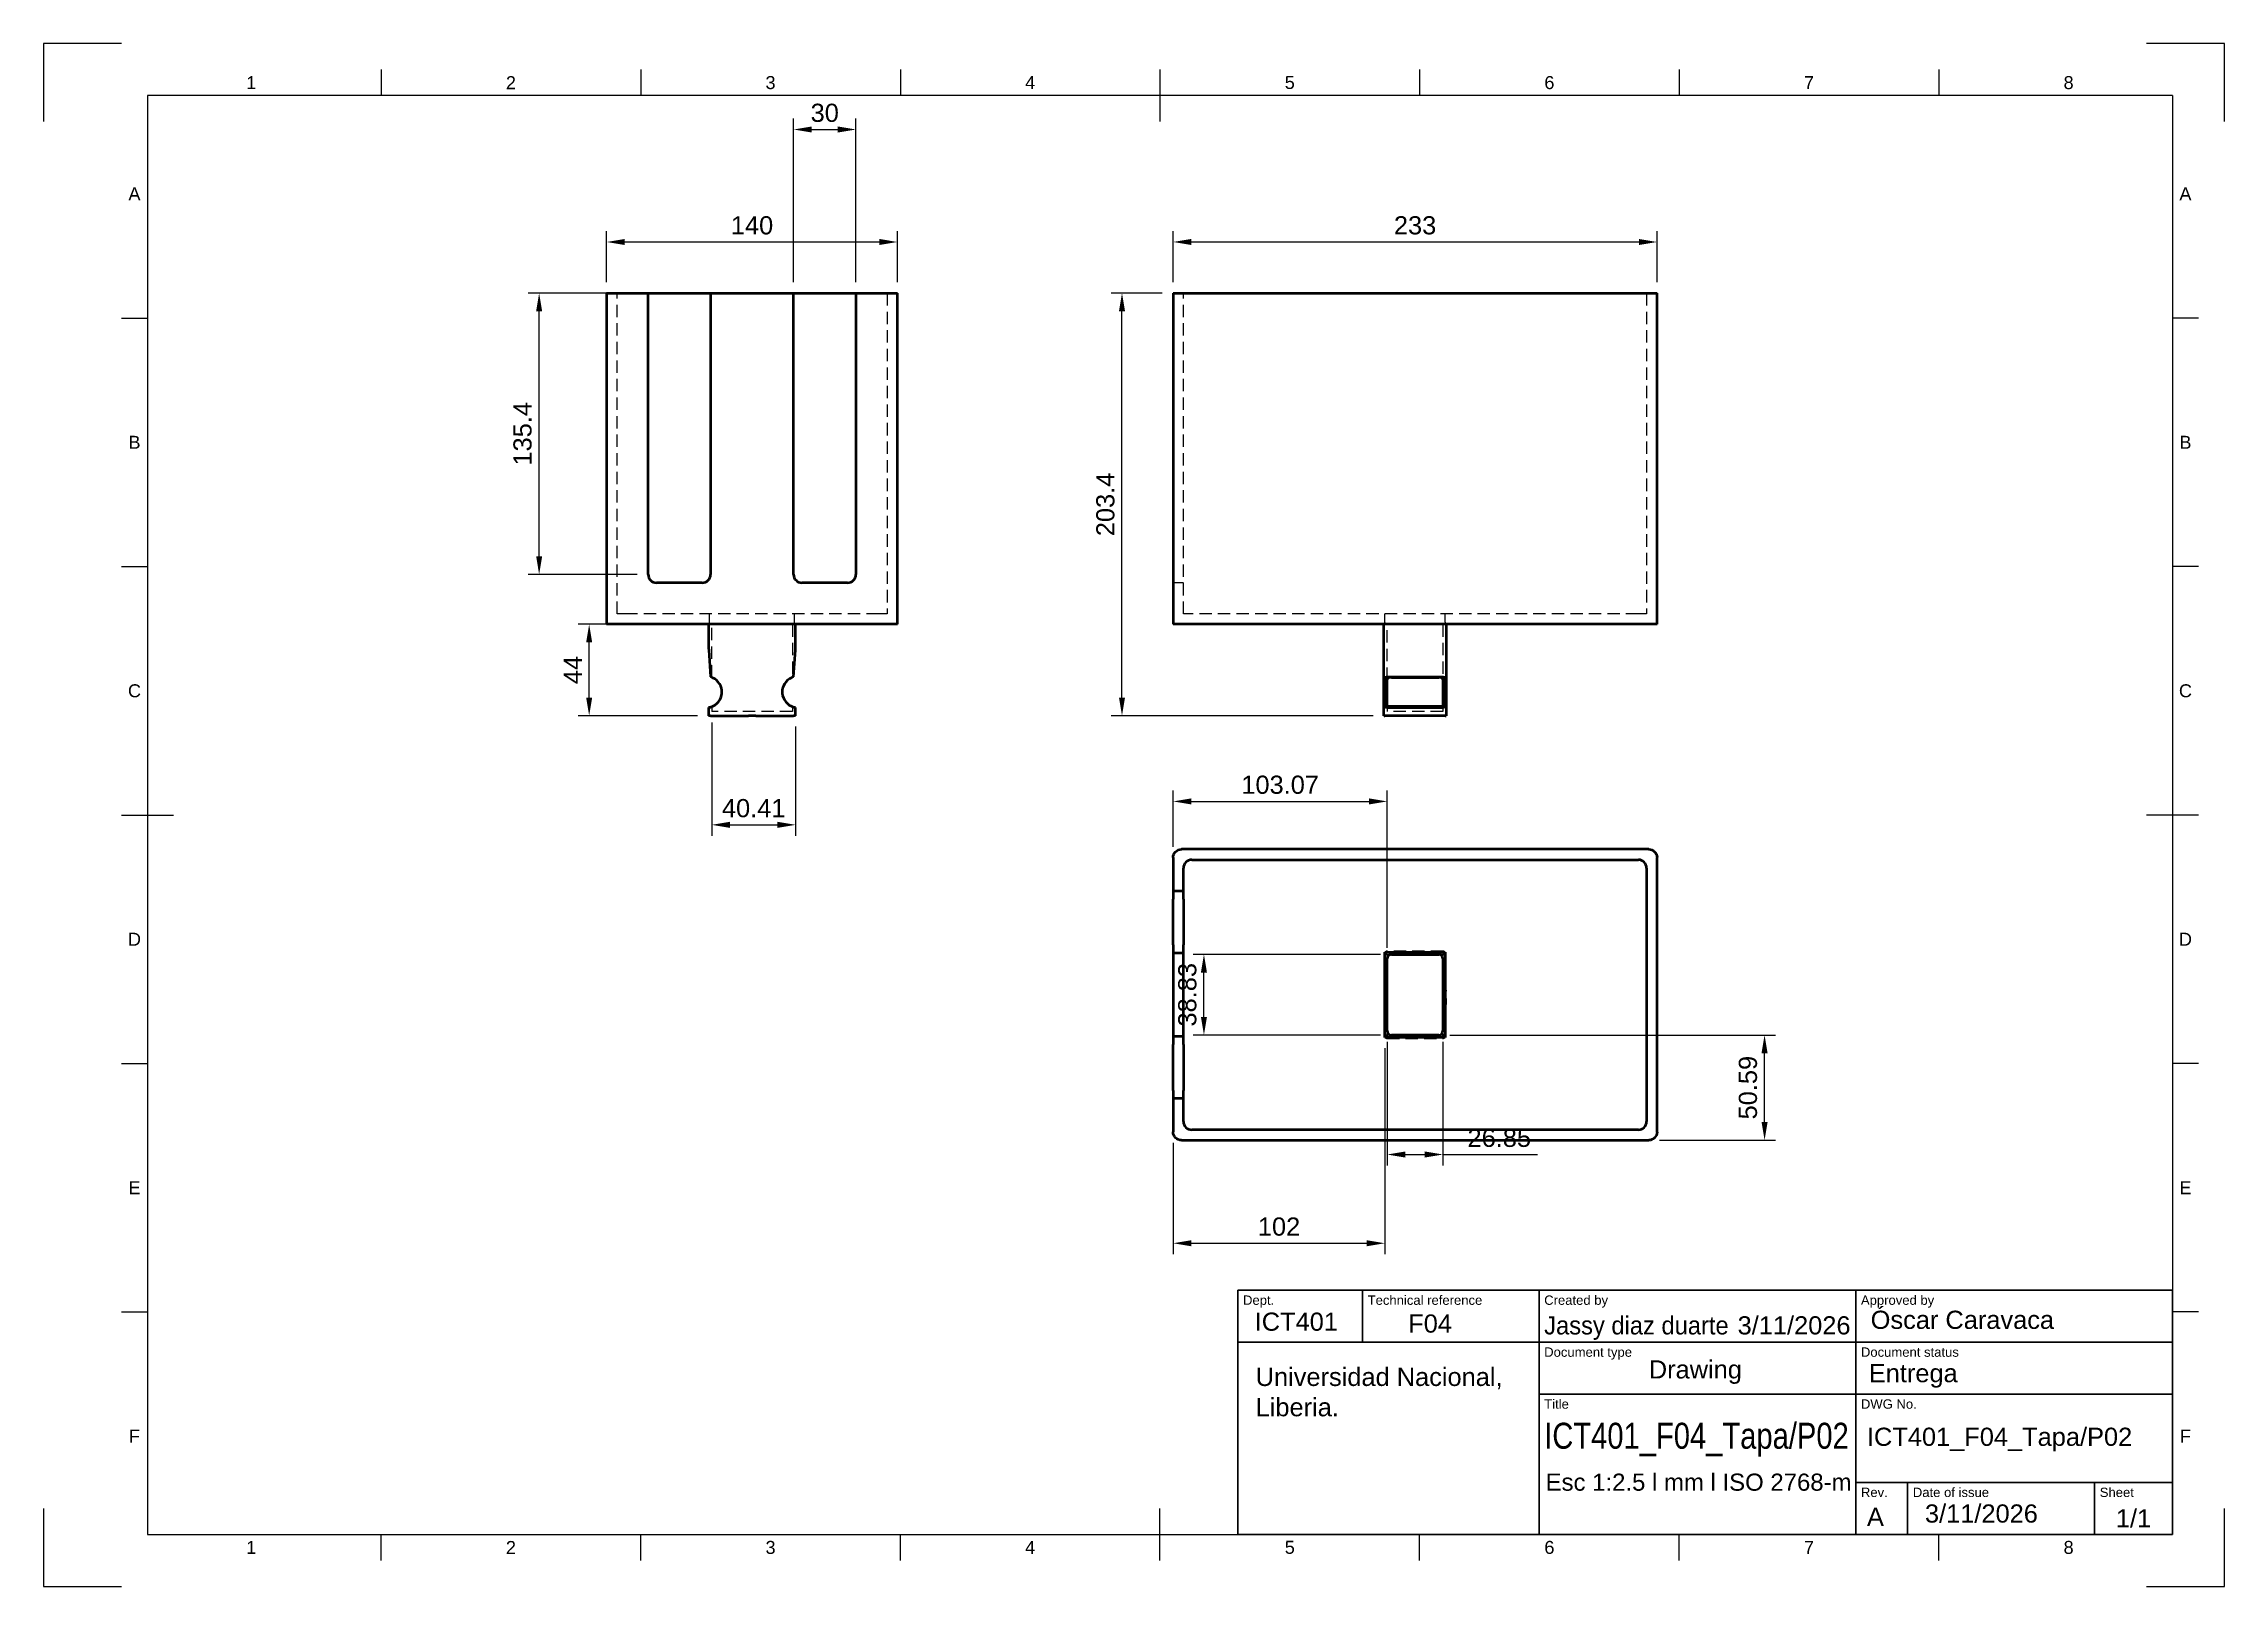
# Model space of a CAD drawing. Header units: millimetres. Extents: x 0 to 420, y 0 to 297.
import ezdxf
from ezdxf.enums import TextEntityAlignment as Align

# ---------------------------------------------------------------- set-up
doc = ezdxf.new("R2010")
doc.units = ezdxf.units.MM
doc.header["$LTSCALE"] = 0.75
doc.linetypes.add('HIDDEN2', pattern=[4.7625, 3.175, -1.5875])
for name, color, linetype, lineweight in [('BORDER', 7, 'Continuous', 25), ('FD_Dimensions', 7, 'Continuous', 25), ('Hidden', 7, 'HIDDEN2', 25), ('Notes', 7, 'Continuous', 25), ('TITLEBLOCK', 7, 'Continuous', 35), ('Visible', 7, 'Continuous', 50)]:
    doc.layers.add(name, color=color, linetype=linetype, lineweight=lineweight)
doc.styles.add('FusionTitle', font='arial.ttf')
doc.styles.get("Standard").update_dxf_attribs({"font": 'arial.ttf'})
doc.dimstyles.new('Dim-ISO-25', dxfattribs={"dimtxt": 3.5, "dimasz": 3.5, "dimexe": 2.1, "dimexo": 2.1, "dimgap": 1.4, "dimtad": 1, "dimzin": 12, "dimdsep": 46, "dimtxsty": 'Standard', "dimcen": 0, "dimazin": 3, "dimtp": 0.1, "dimtm": 0.1, "dimtfac": 0.714286, "dimtmove": 0, "dimatfit": 3, "dimfxl": 1, "dimtzin": 12, "dimarcsym": 0})

# ---------------------------------------------------------------- blocks, each defined once
blk = doc.blocks.new('ISO_A3_SHEET')
at = {"layer": 'BORDER'}
for p, q in [((65, 292), (65, 287)), ((115, 292), (115, 287)), ((165, 292), (165, 287)), ((215, 292), (215, 282)), ((265, 292), (265, 287)), ((315, 292), (315, 287)), ((365, 292), (365, 287)), ((410, 287), (20, 287)), ((20, 287), (20, 10)), ((410, 287), (410, 10)), ((15, 244.16666), (20, 244.16666)), ((415, 244.16666), (410, 244.16666)), ((15, 196.33333), (20, 196.33333)), ((415, 196.33333), (410, 196.33333)), ((15, 148.5), (25, 148.5)), ((415, 148.5), (405, 148.5)), ((15, 100.66667), (20, 100.66667)), ((415, 100.66667), (410, 100.66667)), ((15, 52.83334), (20, 52.83334)), ((415, 52.83334), (410, 52.83334)), ((215, 5), (215, 15)), ((20, 10), (410, 10)), ((65, 5), (65, 10)), ((115, 5), (115, 10)), ((165, 5), (165, 10)), ((265, 5), (265, 10)), ((315, 5), (315, 10)), ((365, 5), (365, 10))]:
    blk.add_line(p, q, dxfattribs=at)
at = {"layer": 'Defpoints'}
for p, q in [((15, 297), (0, 297)), ((0, 297), (0, 282)), ((420, 297), (405, 297)), ((420, 282), (420, 297)), ((0, 15), (0, 0)), ((420, 0), (420, 15)), ((0, 0), (15, 0)), ((405, 0), (420, 0))]:
    blk.add_line(p, q, dxfattribs=at)
at = {"layer": 'BORDER', "style": 'FusionTitle'}
for s, p in [('1', (40, 289.5)), ('2', (90, 289.5)), ('3', (140, 289.5)), ('4', (190, 289.5)), ('5', (240, 289.5)), ('6', (290, 289.5)), ('7', (340, 289.5)), ('8', (390, 289.5)), ('A', (17.5, 268.08333)), ('A', (412.5, 268.08333)), ('B', (17.5, 220.25)), ('B', (412.5, 220.25)), ('C', (17.5, 172.41667)), ('C', (412.5, 172.41667)), ('D', (17.5, 124.58334)), ('D', (412.5, 124.58334)), ('E', (17.5, 76.75001)), ('E', (412.5, 76.75001)), ('F', (17.5, 28.91668)), ('F', (412.5, 28.91668)), ('1', (40, 7.5)), ('2', (90, 7.5)), ('3', (140, 7.5)), ('4', (190, 7.5)), ('5', (240, 7.5)), ('6', (290, 7.5)), ('7', (340, 7.5)), ('8', (390, 7.5))]:
    blk.add_text(s, height=2.5, dxfattribs=at).set_placement(p, align=Align.MIDDLE)
blk = doc.blocks.new('ISO_TITLEBLOCK')
at = {"layer": 'TITLEBLOCK'}
for p, q in [((0, 47), (-180, 47)), ((-180, 47), (-180, 0)), ((-156, 37), (-156, 47)), ((-122, 0), (-122, 47)), ((-61, 0), (-61, 47)), ((0, 0), (0, 47)), ((-180, 37), (0, 37)), ((-122, 27), (0, 27)), ((-61, 10), (0, 10)), ((-51, 0), (-51, 10)), ((-15, 0), (-15, 10)), ((-180, 0), (0, 0))]:
    blk.add_line(p, q, dxfattribs=at)
at = {"layer": 'TITLEBLOCK', "style": 'FusionTitle'}
for s, p in [('Dept.', (-179, 46)), ('Technical reference', (-155, 46)), ('Created by', (-121, 46)), ('Approved by', (-60, 46)), ('Document type', (-121, 36)), ('Document status', (-60, 36)), ('Title', (-121, 26)), ('DWG No.', (-60, 26)), ('Rev.', (-60, 9)), ('Date of issue', (-50, 9)), ('Sheet', (-14, 9))]:
    blk.add_text(s, height=1.8, dxfattribs=at).set_placement(p, align=Align.TOP_LEFT)
for tag, height, p in [('DEPT', 3.5, (-179, 42)), ('TECHNICAL_REFERENCE', 3.5, (-155, 42)), ('CREATED_BY', 3.5, (-121, 42)), ('APPROVED_BY', 3.5, (-60, 42)), ('DOCUMENT_TYPE', 3.5, (-121, 32)), ('DOCUMENT_STATUS', 3.5, (-60, 32)), ('TITLE_1', 5, (-121, 21.5)), ('TITLE_2', 5, (-121, 14)), ('TITLE_3', 5, (-121, 6.5)), ('DATE_OF_ISSUE', 3.5, (-50, 5))]:
    blk.add_attdef(tag, text='', height=height, dxfattribs=at).set_placement(p, align=Align.TOP_LEFT)
for tag, p in [('CREATED_DATE', (-62, 42)), ('APPROVED_DATE', (-0.99, 42))]:
    blk.add_attdef(tag, text='', height=3.5, dxfattribs=at).set_placement(p, align=Align.TOP_RIGHT)
for tag, height, p in [('DRAWING_NUMBER', 5, (-30.5, 19.75)), ('REV', 3.5, (-56, 4.85)), ('SHEET', 3.5, (-7.5, 4.85))]:
    blk.add_attdef(tag, text='', height=height, dxfattribs=at).set_placement(p, align=Align.TOP_CENTER)
blk = doc.blocks.new('*D18')
at = {"layer": 'Defpoints', "color": 0, "transparency": 16777216}
for p in [(310.732339, 258.813543), (217.532339, 248.969793), (310.732339, 248.969793)]:
    blk.add_point(p, dxfattribs=at)
at = {"layer": 'FD_Dimensions', "color": 0, "lineweight": -2, "transparency": 16777216}
for p, q in [((217.532339, 251.069793), (217.532339, 260.913543)), ((310.732339, 251.069793), (310.732339, 260.913543)), ((221.032339, 258.813543), (307.232339, 258.813543))]:
    blk.add_line(p, q, dxfattribs=at)
at = {"layer": 'FD_Dimensions', "color": 0, "transparency": 16777216}
for points in [[(221.032339, 259.396877), (221.032339, 258.23021), (217.532339, 258.813543)], [(307.232339, 259.396877), (307.232339, 258.23021), (310.732339, 258.813543)]]:
    blk.add_solid(points, dxfattribs=at)
at = {"layer": 'FD_Dimensions', "color": 0, "transparency": 16777216, "insert": (264.132339, 262.001743), "char_height": 3.5, "attachment_point": 5}
blk.add_mtext('233', dxfattribs=at)
blk = doc.blocks.new('*D19')
at = {"layer": 'Defpoints', "color": 0, "transparency": 16777216}
for p in [(164.437772, 258.813544), (108.437772, 248.969794), (164.437772, 248.969794)]:
    blk.add_point(p, dxfattribs=at)
at = {"layer": 'FD_Dimensions', "color": 0, "lineweight": -2, "transparency": 16777216}
for p, q in [((108.437772, 251.069794), (108.437772, 260.913544)), ((164.437772, 251.069794), (164.437772, 260.913544)), ((111.937772, 258.813544), (160.937772, 258.813544))]:
    blk.add_line(p, q, dxfattribs=at)
at = {"layer": 'FD_Dimensions', "color": 0, "transparency": 16777216}
for points in [[(111.937772, 259.396877), (111.937772, 258.23021), (108.437772, 258.813544)], [(160.937772, 259.396877), (160.937772, 258.23021), (164.437772, 258.813544)]]:
    blk.add_solid(points, dxfattribs=at)
at = {"layer": 'FD_Dimensions', "color": 0, "transparency": 16777216, "insert": (136.437772, 262.000549), "char_height": 3.5, "attachment_point": 5}
blk.add_mtext('140', dxfattribs=at)
blk = doc.blocks.new('*D20')
at = {"layer": 'Defpoints', "color": 0, "transparency": 16777216}
for p in [(207.688589, 248.969793), (217.532339, 248.969793), (258.140841, 167.609793)]:
    blk.add_point(p, dxfattribs=at)
at = {"layer": 'FD_Dimensions', "color": 0, "lineweight": -2, "transparency": 16777216}
for p, q in [((215.432339, 248.969793), (205.588589, 248.969793)), ((207.688589, 171.109793), (207.688589, 245.469793)), ((256.040841, 167.609793), (205.588589, 167.609793))]:
    blk.add_line(p, q, dxfattribs=at)
at = {"layer": 'FD_Dimensions', "color": 0, "transparency": 16777216}
for points in [[(207.105256, 245.469793), (208.271922, 245.469793), (207.688589, 248.969793)], [(207.105256, 171.109793), (208.271922, 171.109793), (207.688589, 167.609793)]]:
    blk.add_solid(points, dxfattribs=at)
at = {"layer": 'FD_Dimensions', "color": 0, "transparency": 16777216, "insert": (204.50039, 208.289793), "char_height": 3.5, "attachment_point": 5, "rotation": 90}
blk.add_mtext('203.4', dxfattribs=at)
blk = doc.blocks.new('*D21')
at = {"layer": 'Defpoints', "color": 0, "transparency": 16777216}
for p in [(258.762323, 151.115331), (217.532339, 140.293281), (258.762323, 120.858561)]:
    blk.add_point(p, dxfattribs=at)
at = {"layer": 'FD_Dimensions', "color": 0, "lineweight": -2, "transparency": 16777216}
for p, q in [((217.532339, 142.393281), (217.532339, 153.215331)), ((258.762323, 122.958561), (258.762323, 153.215331)), ((221.032339, 151.115331), (255.262323, 151.115331))]:
    blk.add_line(p, q, dxfattribs=at)
at = {"layer": 'FD_Dimensions', "color": 0, "transparency": 16777216}
for points in [[(221.032339, 151.698664), (221.032339, 150.531998), (217.532339, 151.115331)], [(255.262323, 151.698664), (255.262323, 150.531998), (258.762323, 151.115331)]]:
    blk.add_solid(points, dxfattribs=at)
at = {"layer": 'FD_Dimensions', "color": 0, "transparency": 16777216, "insert": (238.147331, 154.30353), "char_height": 3.5, "attachment_point": 5}
blk.add_mtext('103.07', dxfattribs=at)
blk = doc.blocks.new('*D22')
at = {"layer": 'Defpoints', "color": 0, "transparency": 16777216}
for p in [(258.332339, 105.693281), (217.532339, 87.493281), (258.332339, 66.055781)]:
    blk.add_point(p, dxfattribs=at)
at = {"layer": 'FD_Dimensions', "color": 0, "lineweight": -2, "transparency": 16777216}
for p, q in [((258.332339, 103.593281), (258.332339, 63.955781)), ((217.532339, 85.393281), (217.532339, 63.955781)), ((221.032339, 66.055781), (254.832339, 66.055781))]:
    blk.add_line(p, q, dxfattribs=at)
at = {"layer": 'FD_Dimensions', "color": 0, "transparency": 16777216}
for points in [[(221.032339, 66.639114), (221.032339, 65.472447), (217.532339, 66.055781)], [(254.832339, 66.639114), (254.832339, 65.472447), (258.332339, 66.055781)]]:
    blk.add_solid(points, dxfattribs=at)
at = {"layer": 'FD_Dimensions', "color": 0, "transparency": 16777216, "insert": (237.932339, 69.242786), "char_height": 3.5, "attachment_point": 5}
blk.add_mtext('102', dxfattribs=at)
blk = doc.blocks.new('*D23')
at = {"layer": 'Defpoints', "color": 0, "transparency": 16777216}
for p in [(268.702355, 106.128), (331.441724, 106.128), (309.132339, 85.893281)]:
    blk.add_point(p, dxfattribs=at)
at = {"layer": 'FD_Dimensions', "color": 0, "lineweight": -2, "transparency": 16777216}
for p, q in [((270.802355, 106.128), (333.541724, 106.128)), ((331.441724, 89.393281), (331.441724, 102.628)), ((311.232339, 85.893281), (333.541724, 85.893281))]:
    blk.add_line(p, q, dxfattribs=at)
at = {"layer": 'FD_Dimensions', "color": 0, "transparency": 16777216}
for points in [[(330.858391, 102.628), (332.025057, 102.628), (331.441724, 106.128)], [(330.858391, 89.393281), (332.025057, 89.393281), (331.441724, 85.893281)]]:
    blk.add_solid(points, dxfattribs=at)
at = {"layer": 'FD_Dimensions', "color": 0, "transparency": 16777216, "insert": (328.254719, 96.01064), "char_height": 3.5, "attachment_point": 5, "rotation": 90}
blk.add_mtext('50.59', dxfattribs=at)
blk = doc.blocks.new('*D24')
at = {"layer": 'Defpoints', "color": 0, "transparency": 16777216}
for p in [(105.069022, 185.209794), (128.037772, 185.209794), (128.037772, 167.609794)]:
    blk.add_point(p, dxfattribs=at)
at = {"layer": 'FD_Dimensions', "color": 0, "lineweight": -2, "transparency": 16777216}
for p, q in [((125.937772, 185.209794), (102.969022, 185.209794)), ((105.069022, 171.109794), (105.069022, 181.709794)), ((125.937772, 167.609794), (102.969022, 167.609794))]:
    blk.add_line(p, q, dxfattribs=at)
at = {"layer": 'FD_Dimensions', "color": 0, "transparency": 16777216}
for points in [[(104.485689, 181.709794), (105.652355, 181.709794), (105.069022, 185.209794)], [(104.485689, 171.109794), (105.652355, 171.109794), (105.069022, 167.609794)]]:
    blk.add_solid(points, dxfattribs=at)
at = {"layer": 'FD_Dimensions', "color": 0, "transparency": 16777216, "insert": (101.919022, 176.409794), "char_height": 3.5, "attachment_point": 5, "rotation": 90}
blk.add_mtext('44', dxfattribs=at)
blk = doc.blocks.new('*D25')
at = {"layer": 'Defpoints', "color": 0, "transparency": 16777216}
for p in [(223.468573, 121.658561), (259.562323, 121.658561), (259.562323, 106.128)]:
    blk.add_point(p, dxfattribs=at)
at = {"layer": 'FD_Dimensions', "color": 0, "lineweight": -2, "transparency": 16777216}
for p, q in [((257.462323, 121.658561), (221.368573, 121.658561)), ((223.468573, 109.628), (223.468573, 118.158561)), ((257.462323, 106.128), (221.368573, 106.128))]:
    blk.add_line(p, q, dxfattribs=at)
at = {"layer": 'FD_Dimensions', "color": 0, "transparency": 16777216}
for points in [[(222.88524, 118.158561), (224.051907, 118.158561), (223.468573, 121.658561)], [(222.88524, 109.628), (224.051907, 109.628), (223.468573, 106.128)]]:
    blk.add_solid(points, dxfattribs=at)
at = {"layer": 'FD_Dimensions', "color": 0, "transparency": 16777216, "insert": (220.280374, 113.893281), "char_height": 3.5, "attachment_point": 5, "rotation": 90}
blk.add_mtext('38.83', dxfattribs=at)
blk = doc.blocks.new('*D26')
at = {"layer": 'Defpoints', "color": 0, "transparency": 16777216}
for p in [(258.762323, 106.928), (269.502355, 106.928), (269.502355, 83.138938)]:
    blk.add_point(p, dxfattribs=at)
at = {"layer": 'FD_Dimensions', "color": 0, "lineweight": -2, "transparency": 16777216}
for p, q in [((258.762323, 104.828), (258.762323, 81.038938)), ((269.502355, 104.828), (269.502355, 81.038938)), ((262.262323, 83.138938), (266.002355, 83.138938)), ((269.502355, 83.138938), (287.699013, 83.138938))]:
    blk.add_line(p, q, dxfattribs=at)
at = {"layer": 'FD_Dimensions', "color": 0, "transparency": 16777216}
for points in [[(262.262323, 83.722271), (262.262323, 82.555604), (258.762323, 83.138938)], [(266.002355, 83.722271), (266.002355, 82.555604), (269.502355, 83.138938)]]:
    blk.add_solid(points, dxfattribs=at)
at = {"layer": 'FD_Dimensions', "color": 0, "transparency": 16777216, "insert": (280.350684, 86.325943), "char_height": 3.5, "attachment_point": 5}
blk.add_mtext('26.85', dxfattribs=at)
blk = doc.blocks.new('*D27')
at = {"layer": 'Defpoints', "color": 0, "transparency": 16777216}
for p in [(95.437772, 248.969794), (116.437772, 248.969794), (116.437772, 194.809794)]:
    blk.add_point(p, dxfattribs=at)
at = {"layer": 'FD_Dimensions', "color": 0, "lineweight": -2, "transparency": 16777216}
for p, q in [((114.337772, 248.969794), (93.337772, 248.969794)), ((95.437772, 198.309794), (95.437772, 245.469794)), ((114.337772, 194.809794), (93.337772, 194.809794))]:
    blk.add_line(p, q, dxfattribs=at)
at = {"layer": 'FD_Dimensions', "color": 0, "transparency": 16777216}
for points in [[(94.854439, 245.469794), (96.021106, 245.469794), (95.437772, 248.969794)], [(94.854439, 198.309794), (96.021106, 198.309794), (95.437772, 194.809794)]]:
    blk.add_solid(points, dxfattribs=at)
at = {"layer": 'FD_Dimensions', "color": 0, "transparency": 16777216, "insert": (92.249573, 221.889794), "char_height": 3.5, "attachment_point": 5, "rotation": 90}
blk.add_mtext('135.4', dxfattribs=at)
blk = doc.blocks.new('*D28')
at = {"layer": 'Defpoints', "color": 0, "transparency": 16777216}
for p in [(156.437772, 280.469794), (144.437772, 248.969794), (156.437772, 248.969794)]:
    blk.add_point(p, dxfattribs=at)
at = {"layer": 'FD_Dimensions', "color": 0, "lineweight": -2, "transparency": 16777216}
for p, q in [((144.437772, 251.069794), (144.437772, 282.569794)), ((156.437772, 251.069794), (156.437772, 282.569794)), ((147.937772, 280.469794), (152.937772, 280.469794))]:
    blk.add_line(p, q, dxfattribs=at)
at = {"layer": 'FD_Dimensions', "color": 0, "transparency": 16777216}
for points in [[(147.937772, 281.053127), (147.937772, 279.88646), (144.437772, 280.469794)], [(152.937772, 281.053127), (152.937772, 279.88646), (156.437772, 280.469794)]]:
    blk.add_solid(points, dxfattribs=at)
at = {"layer": 'FD_Dimensions', "color": 0, "transparency": 16777216, "insert": (150.437772, 283.657993), "char_height": 3.5, "attachment_point": 5}
blk.add_mtext('30', dxfattribs=at)
blk = doc.blocks.new('*D29')
at = {"layer": 'Defpoints', "color": 0, "transparency": 16777216}
for p in [(128.672492, 168.409794), (144.837772, 167.609794), (144.837772, 146.609794)]:
    blk.add_point(p, dxfattribs=at)
at = {"layer": 'FD_Dimensions', "color": 0, "lineweight": -2, "transparency": 16777216}
for p, q in [((128.672492, 166.309794), (128.672492, 144.509794)), ((144.837772, 165.509794), (144.837772, 144.509794)), ((132.172492, 146.609794), (141.337772, 146.609794))]:
    blk.add_line(p, q, dxfattribs=at)
at = {"layer": 'FD_Dimensions', "color": 0, "transparency": 16777216}
for points in [[(132.172492, 147.193127), (132.172492, 146.02646), (128.672492, 146.609794)], [(141.337772, 147.193127), (141.337772, 146.02646), (144.837772, 146.609794)]]:
    blk.add_solid(points, dxfattribs=at)
at = {"layer": 'FD_Dimensions', "color": 0, "transparency": 16777216, "insert": (136.755132, 149.796799), "char_height": 3.5, "attachment_point": 5}
blk.add_mtext('40.41', dxfattribs=at)

msp = doc.modelspace()

# ---------------------------------------------------------------- linework, layer by layer
at = {"layer": 'Hidden', "extrusion": (0, 1, 0)}
for p, q in [((110.4378, 187.2098), (110.4378, 248.9698)), ((162.4378, 248.9698), (162.4378, 187.2098)), ((219.5323, 187.2098), (219.5323, 248.9698)), ((308.7323, 248.9698), (308.7323, 187.2098)), ((219.5323, 193.2098), (217.5323, 193.2098)), ((112.0378, 187.2098), (110.4378, 187.2098)), ((160.8378, 187.2098), (112.0378, 187.2098)), ((128.2378, 185.6098), (128.2378, 187.2098)), ((128.6725, 174.9929), (128.6725, 185.2098)), ((144.2031, 185.2098), (144.2031, 174.9929)), ((144.6378, 185.6098), (144.6378, 187.2098)), ((162.4378, 187.2098), (160.8378, 187.2098)), ((221.1323, 187.2098), (219.5323, 187.2098)), ((307.1323, 187.2098), (221.1323, 187.2098)), ((258.3323, 185.6098), (258.3323, 187.2098)), ((258.7623, 174.5458), (258.7623, 185.2098)), ((269.5024, 185.2098), (269.5024, 174.5458)), ((269.9323, 185.6098), (269.9323, 187.2098)), ((308.7323, 187.2098), (307.1323, 187.2098)), ((128.6725, 169.3699), (128.6725, 168.4098)), ((144.2031, 168.4098), (128.6725, 168.4098)), ((144.2031, 169.3699), (144.2031, 168.4098)), ((258.7623, 169.3699), (258.7623, 168.4098)), ((269.5024, 168.4098), (258.7623, 168.4098)), ((269.5024, 169.3699), (269.5024, 168.4098))]:
    msp.add_line(p, q, dxfattribs=at)
at = {"layer": 'Hidden'}
for p, q in [((258.1493, 114.6074), (258.323, 121.9028)), ((269.5511, 121.9016), (258.7136, 121.9016)), ((269.5417, 122.2933), (258.7229, 122.2933)), ((269.9416, 121.9028), (270.1153, 114.6074)), ((258.2707, 119.7051), (258.7623, 119.7051)), ((258.7623, 120.8586), (258.7623, 121.6586)), ((258.7623, 121.6586), (259.5623, 121.6586)), ((268.7024, 121.6586), (269.5024, 121.6586)), ((269.5024, 121.6586), (269.5024, 120.8586)), ((269.5024, 119.7051), (269.994, 119.7051)), ((258.323, 105.8838), (258.1493, 113.1792)), ((270.1153, 113.1792), (269.9416, 105.8838)), ((258.2707, 108.0815), (258.7623, 108.0815)), ((258.7136, 105.885), (269.5511, 105.885)), ((258.7229, 105.4933), (269.5417, 105.4933)), ((258.7623, 106.128), (258.7623, 106.928)), ((259.5623, 106.128), (258.7623, 106.128)), ((269.5024, 106.128), (268.7024, 106.128)), ((269.5024, 108.0815), (269.994, 108.0815)), ((269.5024, 106.928), (269.5024, 106.128))]:
    msp.add_line(p, q, dxfattribs=at)
at = {"layer": 'Hidden', "extrusion": (0, 0, -1)}
for centre, start, end in [((-128.6378, 185.6098), 270, 0), ((-258.7323, 185.6098), 270, 0), ((-269.5323, 185.6098), 180, 270)]:
    msp.add_arc(centre, 0.4, start, end, dxfattribs=at)
at = {"layer": 'Hidden'}
for centre, radius, start, end in [((144.2378, 185.6098), 0.4, 270, 0), ((258.7229, 121.8933), 0.4, 90, 178.636072), ((269.5417, 121.8933), 0.4, 1.363928, 90), ((288.1408, 113.8933), 30, 178.636072, 181.363928), ((240.1238, 113.8933), 30, 358.636072, 1.363928), ((258.7229, 105.8933), 0.4, 181.363928, 270), ((269.5417, 105.8933), 0.4, 270, 358.636072)]:
    msp.add_arc(centre, radius, start, end, dxfattribs=at)
for points, knots in [([(258.7136, 121.9016), (258.6626, 121.9016), (258.6085, 121.891), (258.5099, 121.8489), (258.4654, 121.8174), (258.3937, 121.744), (258.3628, 121.6967), (258.324, 121.5985), (258.3146, 121.5481), (258.3135, 121.5011)], [0.322059255, 0.322059255, 0.322059255, 0.322059255, 0.360295547, 0.360295547, 0.398531839, 0.398531839, 0.439287104, 0.439287104, 0.477378341, 0.477378341, 0.477378341, 0.477378341]), ([(269.9512, 121.5011), (269.9501, 121.5491), (269.9403, 121.6006), (269.8999, 121.7005), (269.8678, 121.7485), (269.7948, 121.8208), (269.7508, 121.8511), (269.6539, 121.8915), (269.6009, 121.9016), (269.5511, 121.9016)], [0.488812114, 0.488812114, 0.488812114, 0.488812114, 0.527753237, 0.527753237, 0.569358818, 0.569358818, 0.606743928, 0.606743928, 0.644129038, 0.644129038, 0.644129038, 0.644129038]), ([(258.3135, 106.2854), (258.3146, 106.2375), (258.3244, 106.186), (258.3648, 106.086), (258.3969, 106.0381), (258.4699, 105.9658), (258.5139, 105.9355), (258.6108, 105.8951), (258.6638, 105.885), (258.7136, 105.885)], [0.166709003, 0.166709003, 0.166709003, 0.166709003, 0.205650126, 0.205650126, 0.247255707, 0.247255707, 0.284640817, 0.284640817, 0.322025927, 0.322025927, 0.322025927, 0.322025927]), ([(269.5511, 105.885), (269.6009, 105.885), (269.6539, 105.8951), (269.7508, 105.9355), (269.7948, 105.9658), (269.8678, 106.0381), (269.8999, 106.0861), (269.9403, 106.186), (269.9501, 106.2375), (269.9512, 106.2854)], [0.644129062, 0.644129062, 0.644129062, 0.644129062, 0.681516362, 0.681516362, 0.718903662, 0.718903662, 0.760507049, 0.760507049, 0.799445979, 0.799445979, 0.799445979, 0.799445979])]:
    msp.add_open_spline(points, degree=3, knots=knots, dxfattribs=at)
at = {"layer": 'Visible', "extrusion": (0, 1, 0)}
for p, q in [((108.4378, 248.9698), (110.0378, 248.9698)), ((108.4378, 248.9698), (108.4378, 185.2098)), ((110.0378, 248.9698), (116.4378, 248.9698)), ((116.4378, 194.8098), (116.4378, 248.9698)), ((116.4378, 248.9698), (128.4378, 248.9698)), ((128.4378, 248.9698), (128.4378, 194.8098)), ((128.4378, 248.9698), (144.4378, 248.9698)), ((144.4378, 248.9698), (156.4378, 248.9698)), ((144.4378, 194.8098), (144.4378, 248.9698)), ((156.4378, 248.9698), (162.8378, 248.9698)), ((156.4378, 248.9698), (156.4378, 194.8098)), ((162.8378, 248.9698), (164.4378, 248.9698)), ((164.4378, 185.2098), (164.4378, 248.9698)), ((217.5323, 248.9698), (219.1323, 248.9698)), ((217.5323, 248.9698), (217.5323, 185.2098)), ((219.1323, 248.9698), (309.1323, 248.9698)), ((309.1323, 248.9698), (310.7323, 248.9698)), ((310.7323, 185.2098), (310.7323, 248.9698)), ((126.8378, 193.2098), (118.0378, 193.2098)), ((154.8378, 193.2098), (146.0378, 193.2098)), ((110.0378, 185.2098), (108.4378, 185.2098)), ((162.8378, 185.2098), (110.0378, 185.2098)), ((128.0378, 185.2098), (128.0378, 182.0602)), ((144.8378, 182.0602), (144.8378, 185.2098)), ((164.4378, 185.2098), (162.8378, 185.2098)), ((219.1323, 185.2098), (217.5323, 185.2098)), ((309.1323, 185.2098), (219.1323, 185.2098)), ((258.1408, 167.6098), (258.1408, 185.2098)), ((270.1238, 185.2098), (270.1238, 167.6098)), ((310.7323, 185.2098), (309.1323, 185.2098)), ((128.0961, 180.2477), (128.4294, 175.0718)), ((144.4461, 175.0718), (144.7795, 180.2477)), ((258.7136, 175.0718), (269.5511, 175.0718)), ((258.7623, 169.3699), (258.7623, 174.5458)), ((259.5623, 174.9929), (268.7024, 174.9929)), ((269.5024, 174.5458), (269.5024, 169.3699)), ((128.0378, 169.2098), (128.0378, 167.6098)), ((144.8378, 167.6098), (144.8378, 169.2098)), ((258.7229, 169.2098), (269.5417, 169.2098)), ((269.5024, 169.3699), (258.7623, 169.3699)), ((128.4283, 167.6098), (128.0378, 167.6098)), ((128.4283, 167.6098), (135.7237, 167.6098)), ((137.1519, 167.6098), (135.7237, 167.6098)), ((137.1519, 167.6098), (144.4473, 167.6098)), ((144.8378, 167.6098), (144.4473, 167.6098)), ((258.1493, 167.6098), (258.1408, 167.6098)), ((258.1493, 167.6098), (258.323, 167.6098)), ((258.7229, 167.6098), (258.323, 167.6098)), ((269.5417, 167.6098), (258.7229, 167.6098)), ((269.9416, 167.6098), (269.5417, 167.6098)), ((269.9416, 167.6098), (270.1153, 167.6098)), ((270.1238, 167.6098), (270.1153, 167.6098))]:
    msp.add_line(p, q, dxfattribs=at)
at = {"layer": 'Visible'}
for p, q in [((217.5323, 140.2933), (217.5323, 133.8933)), ((309.1323, 141.8933), (219.1323, 141.8933)), ((221.1323, 139.8933), (307.1323, 139.8933)), ((310.7323, 87.4933), (310.7323, 140.2933)), ((219.5323, 133.8933), (219.5323, 138.2933)), ((308.7323, 138.2933), (308.7323, 89.4933)), ((217.5323, 133.8933), (217.5323, 132.2933)), ((217.5323, 133.8933), (219.5323, 133.8933)), ((217.5323, 123.4933), (217.5323, 132.2933)), ((219.5323, 132.2933), (219.5323, 133.8933)), ((219.5323, 132.2933), (219.5323, 123.4933)), ((217.5323, 123.4933), (217.5323, 121.8933)), ((219.5323, 121.8933), (217.5323, 121.8933)), ((217.5323, 121.8933), (217.5323, 105.8933)), ((219.5323, 121.8933), (219.5323, 123.4933)), ((219.5323, 105.8933), (219.5323, 121.8933)), ((258.7323, 121.6933), (258.3323, 122.0933)), ((258.3323, 105.6933), (258.3323, 122.0933)), ((258.3323, 122.0933), (269.9323, 122.0933)), ((269.5323, 121.6933), (269.9323, 122.0933)), ((269.9323, 122.0933), (269.9323, 105.6933)), ((258.7623, 106.928), (258.7623, 120.8586)), ((259.5623, 121.6586), (268.7024, 121.6586)), ((269.5024, 120.8586), (269.5024, 106.928)), ((217.5323, 105.8933), (219.5323, 105.8933)), ((217.5323, 105.8933), (217.5323, 104.2933)), ((219.5323, 104.2933), (219.5323, 105.8933)), ((258.7323, 106.0933), (258.3323, 105.6933)), ((269.9323, 105.6933), (258.3323, 105.6933)), ((268.7024, 106.128), (259.5623, 106.128)), ((269.9323, 105.6933), (269.5323, 106.0933)), ((217.5323, 95.4933), (217.5323, 104.2933)), ((219.5323, 104.2933), (219.5323, 95.4933)), ((217.5323, 95.4933), (217.5323, 93.8933)), ((219.5323, 93.8933), (217.5323, 93.8933)), ((217.5323, 93.8933), (217.5323, 87.4933)), ((219.5323, 93.8933), (219.5323, 95.4933)), ((219.5323, 89.4933), (219.5323, 93.8933)), ((219.1323, 85.8933), (309.1323, 85.8933)), ((307.1323, 87.8933), (221.1323, 87.8933))]:
    msp.add_line(p, q, dxfattribs=at)
for centre, radius, start, end in [((118.0378, 194.8098), 1.6, 180, 270), ((126.8378, 194.8098), 1.6, 270, 0), ((146.0378, 194.8098), 1.6, 180, 270), ((154.8378, 194.8098), 1.6, 270, 0), ((156.2378, 182.0602), 28.2, 180, 183.685153), ((116.6378, 182.0602), 28.2, 356.314847, 0), ((127.626, 172.1814), 3, 285.511514, 66.338853), ((127.626, 172.1814), 3, 66.338853, 74.464848), ((145.2496, 172.1814), 3, 113.661147, 254.488486), ((145.2496, 172.1814), 3, 105.535152, 113.661147), ((127.626, 172.1814), 3, 277.890042, 285.511514), ((145.2496, 172.1814), 3, 254.488486, 262.109958), ((221.1323, 138.2933), 1.6, 90, 180), ((307.1323, 138.2933), 1.6, 0, 90), ((259.5623, 120.8586), 0.8, 90, 180), ((268.7024, 120.8586), 0.8, 0, 90), ((259.5623, 106.928), 0.8, 180, 270), ((268.7024, 106.928), 0.8, 270, 0), ((221.1323, 89.4933), 1.6, 180, 270), ((307.1323, 89.4933), 1.6, 270, 0)]:
    msp.add_arc(centre, radius, start, end, dxfattribs=at)
at = {"layer": 'Visible', "extrusion": (0, 0, -1)}
for centre, start, end in [((-219.1323, 140.2933), 0, 90), ((-309.1323, 140.2933), 90, 180), ((-219.1323, 87.4933), 270, 0), ((-309.1323, 87.4933), 180, 270)]:
    msp.add_arc(centre, 1.6, start, end, dxfattribs=at)
at = {"layer": 'Visible'}
for centre, start_param, end_param in [((258.3421, 172.1814), 0.41296493, 2.87086566), ((269.9225, 172.1814), 3.41231965, 5.87022038)]:
    msp.add_ellipse(centre, major_axis=(0, 3), ratio=0.02380952, start_param=start_param, end_param=end_param, dxfattribs=at)
for points, knots in [([(258.3135, 174.9292), (258.3146, 174.9502), (258.3244, 174.9711), (258.3648, 175.0087), (258.3969, 175.0251), (258.4699, 175.0483), (258.5139, 175.0573), (258.6108, 175.069), (258.6638, 175.0718), (258.7136, 175.0718)], [0.166709003, 0.166709003, 0.166709003, 0.166709003, 0.205650126, 0.205650126, 0.247255707, 0.247255707, 0.284640817, 0.284640817, 0.322025927, 0.322025927, 0.322025927, 0.322025927]), ([(259.5623, 174.9929), (259.4633, 174.9929), (259.3581, 174.9859), (259.1658, 174.955), (259.0787, 174.9309), (258.9286, 174.8642), (258.8628, 174.8142), (258.7798, 174.6917), (258.7623, 174.6189), (258.7623, 174.5458)], [0.713976406, 0.713976406, 0.713976406, 0.713976406, 0.788238656, 0.788238656, 0.862500906, 0.862500906, 0.951584623, 0.951584623, 1.04066834, 1.04066834, 1.04066834, 1.04066834]), ([(269.5024, 174.5458), (269.5024, 174.6189), (269.4849, 174.6917), (269.4019, 174.8142), (269.3361, 174.8642), (269.186, 174.9309), (269.0989, 174.955), (268.9066, 174.9859), (268.8014, 174.9929), (268.7024, 174.9929)], [0.387284471, 0.387284471, 0.387284471, 0.387284471, 0.476368188, 0.476368188, 0.565451905, 0.565451905, 0.639714155, 0.639714155, 0.713976406, 0.713976406, 0.713976406, 0.713976406]), ([(269.5511, 175.0718), (269.6009, 175.0718), (269.6539, 175.069), (269.7508, 175.0573), (269.7948, 175.0483), (269.8678, 175.0251), (269.8999, 175.0087), (269.9403, 174.9711), (269.9501, 174.9502), (269.9512, 174.9292)], [0.644129062, 0.644129062, 0.644129062, 0.644129062, 0.681516362, 0.681516362, 0.718903662, 0.718903662, 0.760507049, 0.760507049, 0.799445979, 0.799445979, 0.799445979, 0.799445979]), ([(258.7229, 169.2098), (258.6728, 169.2098), (258.6194, 169.2111), (258.5212, 169.2172), (258.4764, 169.2219), (258.4048, 169.2347), (258.3737, 169.2435), (258.3341, 169.2651), (258.3242, 169.2776), (258.323, 169.2907)], [0.615549943, 0.615549943, 0.615549943, 0.615549943, 0.653138576, 0.653138576, 0.690727209, 0.690727209, 0.729409843, 0.729409843, 0.76563148, 0.76563148, 0.76563148, 0.76563148]), ([(269.9416, 169.2907), (269.9405, 169.2776), (269.9306, 169.2651), (269.891, 169.2435), (269.8599, 169.2347), (269.7882, 169.2219), (269.7435, 169.2172), (269.6453, 169.2111), (269.5919, 169.2098), (269.5417, 169.2098)], [0.157691215, 0.157691215, 0.157691215, 0.157691215, 0.193912852, 0.193912852, 0.232595486, 0.232595486, 0.270184119, 0.270184119, 0.307772752, 0.307772752, 0.307772752, 0.307772752])]:
    msp.add_open_spline(points, degree=3, knots=knots, dxfattribs=at)

# ---------------------------------------------------------------- block references
at = {"layer": 'BORDER'}
msp.add_blockref('ISO_A3_SHEET', (0, 0), dxfattribs=at)
at = {"layer": 'TITLEBLOCK'}
ref = msp.add_blockref('ISO_TITLEBLOCK', (410, 10), dxfattribs=at)
ref.add_attrib('CREATED_DATE', '3/11/2026', dxfattribs={"height": 3.5, "style": 'FusionTitle'}).set_placement((348, 52), align=Align.TOP_RIGHT)
ref.add_attrib('SHEET', '1/1', dxfattribs={"height": 3.5, "style": 'FusionTitle'}).set_placement((402.5, 14.85), align=Align.TOP_CENTER)
ref.add_attrib('TITLE_1', 'ICT401_F04_Tapa/P02', dxfattribs={"height": 5, "style": 'FusionTitle', "width": 0.803658}).set_placement((289, 31.5), align=Align.TOP_LEFT)
ref.add_attrib('CREATED_BY', 'Jassy diaz duarte', dxfattribs={"height": 3.5, "style": 'FusionTitle', "width": 0.93391}).set_placement((289, 52), align=Align.TOP_LEFT)

# ---------------------------------------------------------------- texts
at = {"layer": 'Notes', "char_height": 3.5, "attachment_point": 1}
for s, width, insert in [('ICT401', 3.96678, (233.2452, 52.7082)), ('F04', 28.305965, (262.8128, 52.3479)), ('Óscar Caravaca', 58.123385, (351.8766, 53.0685)), ('Universidad Nacional, Liberia.', 47.59663, (233.4259, 42.0791)), ('Drawing', 30.649344, (309.1478, 43.5204)), ('Entrega', 58.483967, (351.516, 42.7998)), ('ICT401_F04_Tapa/P02', 52.103888, (351.1555, 30.5493)), ('{\\H0.94286x;Esc 1:2.5 l mm l ISO 2768-m\\P} ', 118.152274, (289.2703, 21.7118)), ('A', 10, (351.1635, 15.1359)), ('3/11/2026', 27.404121, (362.3334, 15.7767))]:
    msp.add_mtext_dynamic_manual_height_columns(s, width=width, gutter_width=17.5, heights=[0], dxfattribs=dict(at, insert=insert))

# ---------------------------------------------------------------- dimensions: what is measured, and where the dimension line sits
at = {"layer": 'FD_Dimensions'}
for p1, p2, distance, picture, middle in [((144.4378, 248.9698), (156.4378, 248.9698), 31.5, '*D28', (150.4378, 283.658)), ((116.4378, 194.8098), (116.4378, 248.9698), 21, '*D27', (92.2496, 221.8898))]:
    dim = msp.add_aligned_dim(p1=p1, p2=p2, distance=distance, dimstyle='Dim-ISO-25', override={"dimlfac": 2.5, "dimclrd": 0, "dimclre": 0}, dxfattribs=at)
    dim.commit()
    dim.dimension.update_dxf_attribs({"geometry": picture, "text_midpoint": middle})
for base, p1, p2, override, picture, middle in [((164.4378, 258.8135), (108.4378, 248.9698), (164.4378, 248.9698), {"dimlfac": 2.5}, '*D19', (136.4378, 262.0005)), ((310.7323, 258.8135), (217.5323, 248.9698), (310.7323, 248.9698), {"dimlfac": 2.5}, '*D18', (264.1323, 262.0017)), ((144.8378, 146.6098), (128.6725, 168.4098), (144.8378, 167.6098), {"dimlfac": 2.5, "dimclrd": 0, "dimclre": 0}, '*D29', (136.7551, 149.7968)), ((258.76232, 151.11533), (217.53234, 140.29328), (258.76232, 120.85856), {"dimlfac": 2.5}, '*D21', (238.14733, 154.30353)), ((258.3323, 66.0558), (217.5323, 87.4933), (258.3323, 105.6933), {"dimlfac": 2.5}, '*D22', (237.9323, 69.2428)), ((269.5024, 83.1389), (258.7623, 106.928), (269.5024, 106.928), {"dimlfac": 2.5}, '*D26', (280.3507, 86.3259))]:
    dim = msp.add_linear_dim(base=base, p1=p1, p2=p2, dimstyle='Dim-ISO-25', override=override, dxfattribs=at)
    dim.commit()
    dim.dimension.update_dxf_attribs({"geometry": picture, "text_midpoint": middle})
for base, p1, p2, picture, middle in [((207.6886, 248.9698), (258.1408, 167.6098), (217.5323, 248.9698), '*D20', (204.5004, 208.2898)), ((105.069, 185.2098), (128.0378, 167.6098), (128.0378, 185.2098), '*D24', (101.919, 176.4098)), ((223.4686, 121.6586), (259.5623, 106.128), (259.5623, 121.6586), '*D25', (220.2804, 113.8933)), ((331.4417, 106.128), (309.1323, 85.8933), (268.7024, 106.128), '*D23', (328.2547, 96.0106))]:
    dim = msp.add_linear_dim(base=base, p1=p1, p2=p2, angle=90, dimstyle='Dim-ISO-25', override={"dimlfac": 2.5}, dxfattribs=at)
    dim.commit()
    dim.dimension.update_dxf_attribs({"geometry": picture, "text_midpoint": middle})

doc.saveas('drawing.dxf')
